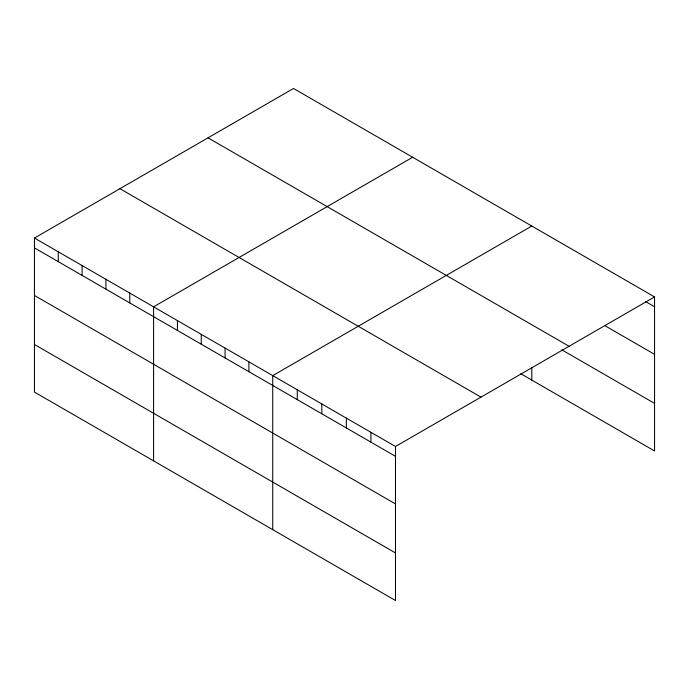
<?xml version="1.0" encoding="UTF-8"?>
<svg xmlns="http://www.w3.org/2000/svg" width="689" height="689" viewBox="0 0 689 689"><rect width="100%" height="100%" fill="white"/><g stroke="black" fill="none" stroke-linecap="round" stroke-linejoin="round"><path stroke-width="1.03" d="M395.486 503.917L395.486 446.489L34.45 238.041L34.45 392.084L395.486 600.524L395.486 503.917L34.45 295.469M520.798 373.739L654.55 450.959L654.55 296.916L293.514 88.476L34.45 238.041M412.659 157.256L153.595 306.829L153.595 460.872M531.796 226.044L272.732 375.617L272.732 529.652M395.486 446.489L654.55 296.916M645.455 301.506L654.55 306.76M605.45 326L654.55 354.344M208.026 137.834L569.062 346.274M561.802 349.823L654.55 403.375M119.938 188.683L480.974 397.131M34.45 247.885L395.486 456.333M34.45 344.5L395.486 552.94M531.796 367.401L531.796 380.087M370.932 432.313L370.932 442.157M346.386 418.137L346.386 427.981M321.832 403.961L321.832 413.805M297.286 389.793L297.286 399.637M248.901 361.854L248.901 371.698M225.079 348.1L225.079 357.944M201.248 334.346L201.248 344.19M177.417 320.583L177.417 330.427M129.765 293.075L129.765 302.919M105.934 279.312L105.934 289.156M82.103 265.558L82.103 275.402M58.281 251.804L58.281 261.648"/></g></svg>
